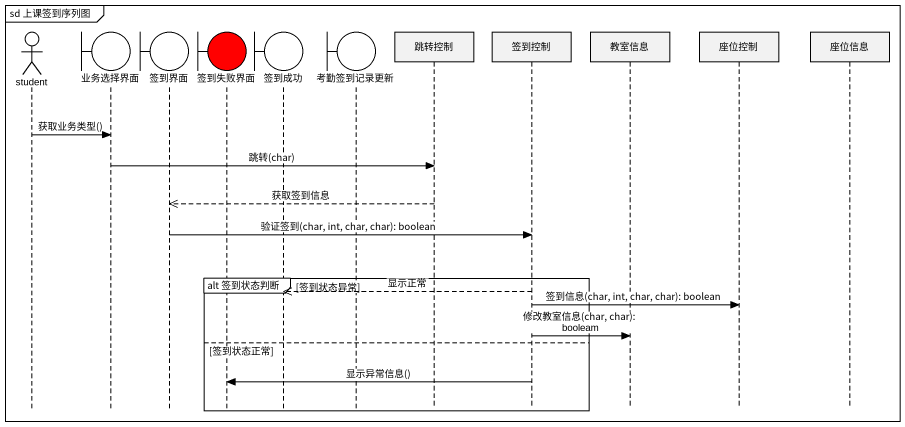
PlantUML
@startuml
mainframe sd 上课签到序列图
hide footbox
actor student
boundary 业务选择界面
boundary 签到界面
boundary 签到失败界面 #FF0000
boundary 签到成功
boundary 考勤签到记录更新
participant 跳转控制
participant 签到控制
participant 教室信息
participant 座位控制
participant 座位信息

student -> 业务选择界面 : 获取业务类型()
业务选择界面 -> 跳转控制 : 跳转(char)
跳转控制 -->> 签到界面 : 获取签到信息
签到界面 -> 签到控制 : 验证签到(char, int, char, char): boolean
group alt 签到状态判断 [签到状态异常]
  签到控制 -->> 签到成功 : 显示正常
  签到控制 -> 座位控制 : 签到信息(char, int, char, char): boolean
  签到控制 -> 教室信息 : 修改教室信息(char, char): booleam
else 签到状态正常
  签到控制 -> 签到失败界面 : 显示异常信息()
end
@enduml
